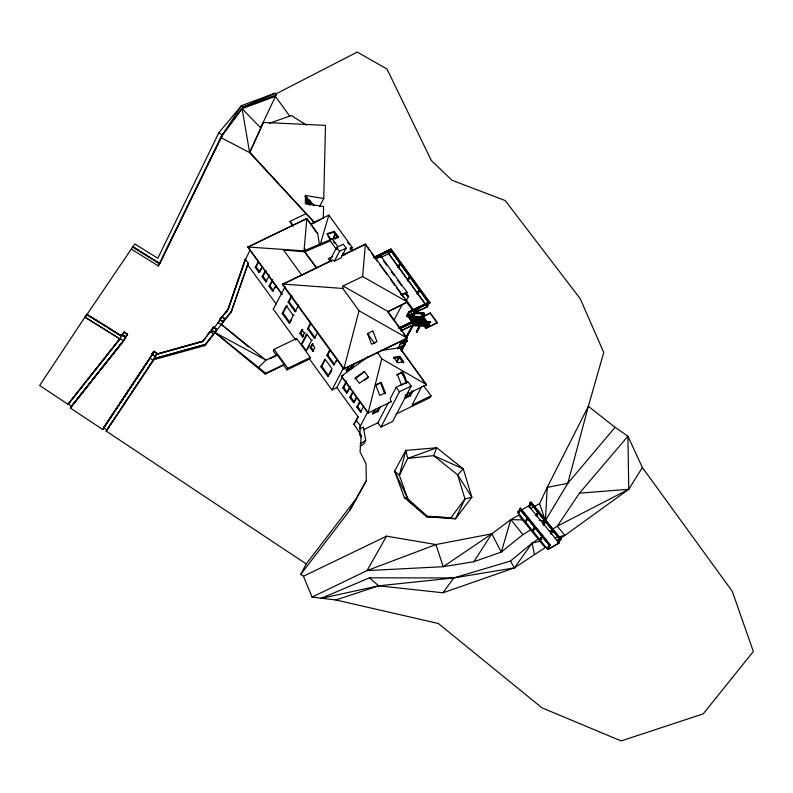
<?xml version="1.0" encoding="UTF-8"?>
<svg xmlns="http://www.w3.org/2000/svg" width="793" height="793" viewBox="0 0 793 793"><rect width="100%" height="100%" fill="white"/><g stroke="black" fill="none" stroke-linecap="round" stroke-linejoin="round"><path stroke-width="1.19" d="M314.068 222.318L249.636 152.633L263.385 122.439L325.487 125.353L323.762 198.498L305.533 195.484L305.335 203.573L323.574 206.586L323.286 218.491M306.534 203.94L306.693 197.011L304.889 196.714L305.533 195.484M307.436 204.019L307.565 198.25L306.167 198.022M308.239 204.029L308.844 199.558L307.04 199.261L307.565 198.25M308.735 204.178L308.844 199.558M310.013 205.486L310.122 200.867L308.318 200.57M311.342 204.475L311.391 202.165L309.597 201.868L310.122 200.867M304.661 250.608L304.78 248.15M542.343 522.528L545.406 520.614L547.229 487.388L588.356 406.284L603.741 352.498L580.268 298.812L505.21 200.56L451.96 180.249L431.323 160.483L386.964 68.991L357.246 52.08L275.33 94.218M359.735 435.357L360.418 425.91L356.335 420.29L358.119 416.9L336.837 387.589L342.229 377.28M358.119 416.9L353.916 424.086L361.251 435.496L360.062 451.901L365.989 463.667L366.307 480.727L349.654 510.514L300.725 574.439L303.451 576.243L312.065 597.099L335.885 599.974L438.321 623.486L541.976 707.842L621.177 740.92L703.203 713.878L753.35 651.499L732.246 591.3L642.37 467.513L627.917 436.2L615.051 427.338L588.356 406.284L567.818 483.294L545.406 520.614L539.23 520.426M331.613 261.759L330.185 259.797L336.678 247.376L343.28 244.194L346.144 248.13L341.01 257.933L334.408 261.115L332.644 259.906L282.377 284.459L343.805 369.082L407.275 338.145L359.041 310.777L342.834 288.464L343.042 285.986L362.609 276.549L407.433 301.984L387.648 311.837L407.433 301.984L365.404 244.095L341.426 255.663M362.609 276.549L365.404 244.095L369.528 250.509M368.22 356.791L341.357 376.16L368.111 413.004L381.74 358.823L377.716 352.726M359.041 310.777L343.805 369.082M320.055 245.156L328.837 215.161L352.27 247.436L349.931 249.121M519.474 514.786L519.93 516.739L544.385 546.724L545.881 547.16L547.844 549.569L517.621 512.169L519.474 514.786L510.841 519.584L501.315 552.057L473.847 561.712L443.228 566.698L367.02 570.603L312.065 597.099M227.333 311.034L245.245 259.42M245.394 259.628L228.225 309.329L220.642 318.608L221.753 316.922L224.816 319.054L223.983 320.64L231.645 310.935L248.318 263.286L245.354 259.212L228.146 309.022L220.642 318.608M300.725 574.439L306.217 563.922L106.143 431.075L153.624 359.784L204.653 345.609L230.922 312.323L247.594 264.674L276.073 303.888M275.072 93.187L242.926 107.095L242.093 108.691L260.61 127.752L276.232 94.793L275.072 93.187L241.488 105.647L220.801 137.506L249.636 152.633L263.385 122.439M529.387 506.846L530.755 508.531L539.567 503.644L547.229 487.388L567.818 483.294L615.051 427.338M276.232 94.793L242.926 107.095L241.488 105.647L218.759 132.867L157.827 258.27L134.77 243.957L132.758 246.99L159.75 263.752L132.867 246.782L85.733 316.328L86.625 314.623L100.116 323.009M131.579 249.289L158.372 265.933L220.801 137.506L242.093 108.691L275.399 96.389L289.723 116.115M158.372 265.933L222.367 134.949L218.759 132.867M159.75 263.752L222.367 134.949M122.142 336.202L86.833 314.276L120.992 335.776M67.98 404.152L119.822 338.78L68.099 404.38L39.65 385.487L86.833 314.276M109.603 419.249L102.753 429.538L70.369 408.038L90.352 382.295M71.261 406.333L123.47 340.841L120.239 338.591L122.4 334.448M122.013 334.676L125.413 337.045L122.013 334.676L124.134 331.95L127.544 334.359L124.134 331.95M120.001 338.968L84.93 317.101L120.001 338.968L85.634 382.285M91.879 380.372L123.183 340.931L127.267 334.378L124.085 332.406L122.895 333.912M71.429 406.452L123.47 340.841M127.267 334.378L124.214 340.227L70.369 408.038M102.753 429.538L149.837 358.049L153.267 360.438L156.955 353.638L154.189 358.644L205.506 344.39L154.229 358.614M106.143 431.075L153.089 360.329M106.758 429.905L103.576 427.516M103.467 427.724L149.837 358.049M157.331 353.391L155.339 356.434L151.8 354.253L153.802 351.21L157.222 353.599L153.802 351.21M155.359 352.657L153.773 351.676L149.728 358.258M152.226 354.62L153.773 351.676M153.624 359.784L154.318 358.446M155.339 356.434L151.909 354.045M282.011 294.411L247.862 247.019L306.871 218.561L317.696 233.459L319.529 245.146M250.063 250.211L244.502 261.323M157.46 353.995L202.721 341.248L156.38 354.114M210.611 331.652L213.466 327.43L216.529 329.561C212.237 340.524 211.9 324.208 207.042 336.182M211.285 329.858L214.685 332.227L211.285 329.858L213.505 326.964L216.806 329.541L213.505 326.964M212.544 329.184L213.466 327.43M204.653 345.609L213.674 333.784M247.872 264.138L248.318 263.286M219.572 319.351L222.972 321.72L219.572 319.351L221.802 316.457L225.093 319.034L221.802 316.457M216.529 329.561L214.972 332.535L265.209 374.118L283.636 365.236L284.082 364.384L277.084 354.758L265.942 360.131L258.587 367.417L214.972 332.535L265.942 360.131L221.356 324.436L218.016 322.84L221.753 316.922M230.922 312.323L231.645 310.935M261.412 269.085L258.994 272.425L255.267 267.291L258.31 261.472M255.267 267.291L256.169 266.854L258.696 262.007M258.994 272.425L262.037 266.607M266.081 270.512L263.038 276.331L266.775 281.465L265.873 281.902L262.146 276.757L265.189 270.948M265.873 281.902L269.422 275.112M275.795 285.559L272.752 291.368L269.025 286.233L272.574 279.453M269.025 286.233L269.917 285.797L272.455 280.95M313.423 205.793L313.949 204.782L312.145 204.485L312.67 203.474L310.866 203.177M275.171 288.028L276.182 286.095M319.45 206.745L323.762 198.498M273.228 309.349L285.173 286.511M315.168 231.269L315.445 230.733L307.486 219.77M328.451 215.904L328.837 215.161L310.499 224.003M282.199 313.483L286.253 305.721L293.251 315.356L289.197 323.118L282.199 313.483L283.101 313.047L287.155 305.295M292.082 295.868L289.039 301.677L296.037 311.312L295.135 311.748L288.146 302.113L291.18 296.295M283.636 365.236L287.016 369.895L309.508 359.041L310.341 357.455L296.592 338.502L274.091 349.356L273.258 350.952L276.638 355.601L277.084 354.758M316.774 267.875L304.016 250.856L306.871 218.561L247.753 247.228M331.91 239.585L332.297 238.842L337.897 246.544M335.013 239.357L333.566 237.365L335.568 233.538M295.135 311.748L298.683 304.958M335.806 234.143L333.566 237.365M289.197 323.118L291.616 319.777M265.209 374.118L265.655 373.275L284.082 364.384M334.408 261.115L339.543 251.312L346.144 248.13M296.037 339.563L296.592 338.502M299.913 333.486L301.855 329.769L302.757 329.343L300.805 333.06L299.913 333.486L302.48 337.025L303.372 336.589L300.805 333.06M302.48 337.025L304.423 333.308L305.315 332.872M310.925 323.485L308.388 328.332L315.386 337.967L314.484 338.403L307.496 328.768L310.539 322.949M287.016 369.895L287.849 368.299L310.341 357.455M301.439 343.993L306.713 333.903L311.49 340.484L306.217 350.575L301.439 343.993L302.331 343.567L307.079 334.477M307.644 349.138L309.756 345.104M314.484 338.403L317.527 332.584M312.64 344.559L311.183 347.344L313.75 350.883L312.848 351.309L310.291 347.78L312.234 344.063L313.126 343.627M312.848 351.309L314.791 347.592L312.234 344.063M377.309 258.429L379.381 255.277L379.788 255.842L378.796 257.755M320.907 366.782L324.961 359.031L331.95 368.666L327.896 376.417L320.907 366.782L321.799 366.356L325.348 359.566M336.876 359.239L333.843 365.048L326.845 355.423L329.888 349.604M326.845 355.423L327.737 354.986L330.275 350.139M401.199 295.006L405.947 293.608L407.255 292.508L380.908 256.218L379.599 257.319M389.72 251.004L388.223 253.879L389.204 254.166L391.207 250.34L379.788 255.842M409.634 315.317L408.831 316.863L410.457 316.07L416.285 324.099L414.66 324.882L415.096 324.04L409.267 316.01L407.483 316.873L407.919 316.02L416.811 311.738L416.394 311.173L418.397 307.357L409.267 311.758L409.337 312.918L430.044 302.688L391.058 248.982L374.306 257.299M380.64 257.537L388.709 253.76L390.275 250.776M388.629 254.444L390.8 250.301L428.507 302.242L426.347 306.376L426.753 306.941L417.376 311.461L416.394 311.173M329.809 374.048L331.831 370.172M336.252 361.707L337.273 359.774M309.508 359.041L331.95 389.948L343.795 367.288M400.762 263.504L398.195 267.608L397.779 267.043L400.356 262.939M397.779 267.043L399.85 263.9M398.195 267.608L400.187 263.782L409.396 276.47L407.404 280.286L407.81 280.851L410.377 276.747M346.026 370.014L346.67 370.896L349.198 366.049M347.066 369.508L351.24 367.496L352.766 364.592M346.67 370.896L351.884 368.378L354.421 363.531M349.465 388.699L347.443 392.575L346.541 393.011L342.814 387.866L346.363 381.086M342.814 387.866L343.706 387.44L346.244 382.593M346.541 393.011L350.09 386.221M407.404 280.286L409.475 277.144M407.81 280.851L409.812 277.025L419.021 289.713L417.019 293.539L417.425 294.094L419.497 290.952M354.431 402.21L353.539 402.636L349.802 397.501L352.845 391.683M349.802 397.501L350.704 397.065L353.242 392.228M393.933 320.412L402.2 304.581M406.442 293.44L408.593 296.413L407.235 299.011L405.025 300.081M353.539 402.636L356.572 396.827M354.937 401.238L356.463 398.334M360.23 401.853L357.693 406.7L361.43 411.845L360.528 412.271L356.8 407.136L359.844 401.317M417.019 293.539L419.091 290.397M417.425 294.094L419.428 290.278L428.755 303.114L426.753 306.941M409.674 312.313L407.106 316.417L406.7 315.852L408.871 311.708L428.507 302.242M406.7 315.852L409.267 311.758M407.106 316.417L409.109 312.591M413.639 313.453L412.469 315.683L410.011 316.922L410.457 316.07M410.001 317.012L411.577 313.998M360.528 412.271L363.571 406.462M412.36 316.595L413.53 314.365L413.936 314.93L412.826 317.051L412.36 316.595L412.935 316.318M412.39 317.051L414.105 314.087M412.826 316.199L411.2 316.982L412.737 313.879L413.609 315.089L414.521 312.957L406.531 301.945M413.222 316.724L412.449 317.319M414.947 313.433L415.463 312.511M413.401 316.774L415.066 313.592L414.461 312.69M413.569 317.111L414.015 316.258L419.844 324.287L419.398 325.14L421.737 321.334L418.357 321.155M417.376 311.461L419.378 307.634L418.972 307.079L428.914 302.282L429.32 302.847L427.239 306.832L416.246 312.125L414.055 313.859M416.811 311.738L418.803 307.912M397.759 348.96L402.061 340.722M399.821 347.8L426.465 384.863L399.821 347.8L380.799 350.466M423.403 324.486L421.767 325.269L422.213 324.416L416.384 316.387L415.938 317.24L417.574 316.457L423.403 324.486L422.956 325.328L424.592 324.545L418.763 316.516L417.128 317.299L417.574 316.457M406.492 336.391L413.312 324.168L413.718 324.733L406.898 336.956L406.492 336.391L412.172 326.339M401.218 330.641L413.232 324.843L412.816 324.287L414.323 321.413M412.816 324.287L414.452 321.988M415.383 321.532L430.678 322.245L415.829 321.443L415.552 319.866L416.028 321.066L399.979 328.808M359.497 427.665L367.565 412.241M406.898 336.956L413.143 325.001L412.737 324.446M413.232 324.843L415.225 321.026L416.028 321.066M413.391 324.01L413.797 324.575L415.8 320.749M407.919 316.02L413.956 324.615L407.84 316.179L414.521 312.957M400.852 349.852L403.122 345.5M401.417 349.574L403.687 345.223M404.341 343.984L406.343 340.157L406.75 340.722L404.747 344.549M418.763 316.516L418.317 317.369L419.943 316.585L425.772 324.605L425.326 325.457L426.961 324.674L421.133 316.645L419.497 317.428L419.943 316.585M401.258 350.407L404.261 344.142M397.739 348.048L404.182 344.816L406.75 340.722M401.258 351.22L405.243 344.311L402.438 340.455M399.494 344.648L407.305 340.881L406.075 338.641M398.899 357.197L396.361 362.044L397.263 361.608L399.85 356.374L403.815 361.836L397.62 362.698L393.655 357.246L399.85 356.374M416.285 324.099L415.839 324.952L417.475 324.168L411.646 316.139M421.133 316.645L420.686 317.497L421.42 317.141M420.766 317.438L422.847 313.443L423.254 314.008L421.539 317.299L430.302 313.047L437.29 322.682L425.93 328.312L423.839 325.427M417.475 324.168L417.029 325.011L418.654 324.228L412.469 315.683M426.347 306.376L428.914 302.282M421.301 317.23L423.264 313.473L424.225 314.058L423.799 312.769L415.245 312.313M423.799 312.769L424.225 314.058M423.67 314.028L421.995 316.863L428.141 324.733L427.705 325.586L429.33 324.803L423.502 316.774L421.876 317.557M418.654 324.228L418.218 325.08L419.844 324.287M360.359 437.191L361.251 435.496M423.056 317.626L423.502 316.774M378.935 407.612L377.418 410.526L372.204 413.044L372.839 413.926L375.376 409.079M421.737 321.334L422.56 321.918L416.761 332.198L416.355 331.643L419.358 325.893L426.584 326.429L428.279 322.81M415.096 324.04L412.895 325.695L419.467 326.052L420.131 324.783M416.355 331.643L419.775 325.913M420.012 324.624L421.628 322.354M416.761 332.198L422.144 321.899M416.384 316.387L414.759 317.18L415.205 316.328L421.033 324.357L420.587 325.209L422.213 324.416M385.329 392.783L379.778 395.459L375.813 385.21L381.354 382.533L385.329 392.783L384.734 393.913L380.402 382.652L375.961 384.793M372.839 413.926L378.063 411.408L380.59 406.561M423.026 316.714L430.302 313.047M424.592 324.545L424.146 325.398L425.772 324.605M359.546 428.954L363.412 427.09L365.692 440.274L363.809 443.882L360.111 446.409M426.961 324.674L426.515 325.526L427.249 325.17M430.46 322.652L429.271 321.74L429.677 322.295L427.219 326.994L426.654 327.271L426.584 326.429M427.13 325.011L428.745 322.731M425.93 328.312L437.29 322.682M428.141 324.733L427.001 326.458L429.33 324.803M426.654 327.271L429.677 322.295M429.826 321.77L415.195 320.56M388.719 402.101L377.884 422.808L380.977 427.07L392.713 421.4L411.18 386.082L407.919 381.592L396.183 387.252L390.215 398.661L391.256 401.843M380.977 427.07L399.444 391.742L411.18 386.082M411.884 390.999L409.862 394.874L404.638 397.392L405.282 398.274L408.326 392.466M349.654 510.514L366.307 480.727M405.282 398.274L410.496 395.757L413.034 390.909M421.45 387.053L412.063 405.015L431.055 395.856L423.789 385.854M431.055 395.856L430.133 397.61L396.084 414.035M519.455 508.858L520.396 508.214L550.392 545.247L549.539 545.733L519.455 508.858L520.396 508.214M520.723 509.156L518.325 513.021L520.723 509.156L520.287 508.61L517.879 512.486L519.821 509.502M530.101 502.782L531.032 502.138L561.028 539.171L560.175 539.666L530.101 502.782L531.032 502.138M528.693 506.003L559.144 542.977L547.844 549.569M528.515 506.41L530.923 502.544L531.369 503.089L529.506 506.648L528.515 506.41L530.923 502.544M528.961 506.955L531.369 503.089M528.069 518.166L525.67 522.032L528.069 518.166L527.632 517.621L525.224 521.487L527.167 518.513M535.86 515.42L538.269 511.544L538.715 512.09L536.851 515.648L535.86 515.42L538.269 511.544M536.306 515.956L538.715 512.09M534.978 526.621L532.569 530.497L534.978 526.621L535.414 527.167L533.015 531.032L534.948 528.059M543.205 524.421L545.614 520.555L546.06 521.1L543.651 524.966L543.205 524.421L545.148 521.447M543.651 524.966L546.06 521.1M542.323 535.632L539.914 539.498L542.323 535.632L542.759 536.177L540.36 540.043L542.759 536.177M550.55 533.431L552.959 529.555L553.405 530.101L550.996 533.967L550.55 533.431L552.493 530.448M550.996 533.967L553.405 530.101M549.668 544.632L547.259 548.508L549.668 544.632L550.104 545.178L547.705 549.043L549.569 545.485M549.539 545.733L550.471 545.088M557.895 542.432L560.304 538.566L560.75 539.111L558.887 542.67L557.895 542.432L560.304 538.566M558.341 542.977L560.205 539.418L561.107 539.012M560.175 539.666L530.18 502.623M531.102 529.536L522.924 534.631L501.315 552.057L491.789 533.828L443.228 566.698L435.962 544.553L386.578 536.157L367.02 570.603L435.962 544.553L491.789 533.828L510.841 519.584L523.182 519.95M353.936 424.404L356.335 420.29M558.282 542.273L556.775 540.43L564.913 535.394L628.76 489.281L642.37 467.513M473.847 561.712L491.789 533.828M151.8 354.253L153.693 351.428M103.645 427.833L149.223 359.388M110.98 417.187L114.4 412.043M115.768 409.991L119.198 404.846M120.566 402.785L139.756 373.979M141.124 371.917L144.554 366.772M145.922 364.721L151.602 355.819M106.936 430.014L153.376 360.23M554.376 537.872L564.913 535.394L557.281 526.165L628.76 489.281L627.917 436.2L579.465 493.167L557.281 526.165L549.232 531.578M545.881 547.16L514.419 567.877L453.794 577.928L369.469 577.829L320.977 598.408L378.697 585.829L442.97 592.777L514.419 567.877L532.133 543.086L538.169 539.022M442.97 592.777L453.794 577.928L510.484 561.028L532.133 543.086L540.33 541.163M222.189 134.85L242.926 107.095M306.217 563.922L355.155 500.006M202.612 341.466L210.551 331.325M205.605 337.996L202.75 341.614L157.549 354.164M210.125 332.842L211.632 330.939M213.763 328.243L220.167 320.114M225.182 313.76L226.62 311.936M224.816 319.054L221.356 324.436L248.596 346.987M214.685 332.227L216.915 329.333M222.972 321.72L225.202 318.826M205.427 344.568L213.961 333.684M68.099 404.38L84.167 384.099M125.413 337.045L127.663 334.15M333.635 232.26L334.368 231.368L338.442 236.988L337.719 237.88L333.635 232.26L327.281 234.232M330.294 240.18L330.998 239.327L338.442 236.988M354.758 378.965L364.592 371.858L364.304 371.431L355.343 377.845L359.308 383.306L368.269 376.893M364.621 380.164L368.557 377.319L364.304 371.431M360.151 444.06L365.692 440.274M517.512 512.387L528.812 505.795M547.953 549.361L559.144 542.977M293.331 226.104L289.921 221.416L305.89 213.713M311.193 224.231L320.897 219.542M335.726 238.326L337.877 237.285M262.146 276.757L263.038 276.331M282.377 284.459L331.375 260.828M343.379 255.039L364.096 245.047M373.364 257.507L391.058 248.982M390.225 250.053L390.79 249.775M375.228 257.804L390.8 250.301M375.158 258.082L379.223 256.119L378.816 255.554M288.146 302.113L289.039 301.677M293.251 315.356L294.144 314.93M409.396 276.47L409.971 276.192M307.496 328.768L308.388 328.332M269.957 358.832L275.528 356.136M311.49 340.484L312.392 340.058M408.593 296.413L408.028 296.681L405.54 293.866M310.291 347.78L311.183 347.344M428.755 303.114L429.32 302.847M430.044 302.688L409.505 312.591L408.871 311.708M414.937 311.788L415.72 311.411L416.246 312.125M368.101 334.557L368.953 334.368M414.164 314.018L415.889 313.195L424.443 313.651M412.657 317.002L414.015 316.258M398.601 328.044L415.552 319.866M398.998 328.084L414.818 320.461M400.148 328.49L416.196 320.749M373.929 342.586L374.663 342.239M401.129 330.8L413.143 325.001M426.247 326.706L426.882 326.29L427.219 326.994M327.896 376.417L328.798 375.991L321.799 366.356M400.634 342.665L405.937 340.118L403.766 344.261L404.182 344.816M402.586 341.961L405.768 340.435L406.175 340.99M399.662 344.331L407.473 340.564M341.357 376.16L343.31 375.218M331.95 389.948L336.837 387.589M397.491 374.742L403.032 372.076L407.007 382.325L401.466 385.001L397.491 374.742L396.54 374.861L402.081 372.195L406.412 383.455M356.8 407.136L357.693 406.7M368.111 413.004L391.365 401.635M405.124 395.152L426.575 384.645L381.74 358.823M363.7 429.647L377.884 422.808M303.451 576.243L386.578 536.157M302.212 275.746L283.517 250.003L304.601 251.837L330.255 240.903L336.629 249.686M332.723 256.674L328.282 258.558L330.354 261.412M332.297 238.842L304.016 250.856L247.862 247.019L282.12 294.203M269.471 123.292L291.269 115.51L306.613 125.106M335.885 599.974L378.697 585.829L453.794 577.928M334.368 231.368L326.914 233.707L330.998 239.327M352.27 247.436L350.308 248.05L352.389 250.925M375.089 257.933L380.908 256.218M400.306 294.55L407.255 292.508M393.645 358.238L399.256 357.504L403.221 362.966M579.465 493.167L628.76 489.281M415.106 313.572L423.254 314.008M422.154 321.353L425.504 321.532M342.834 288.464L282.595 284.043L344.023 368.656L407.275 338.145L387.866 311.411L343.042 285.986M152.068 354.223L155.259 356.186M132.857 246.851L159.651 263.494M102.198 324.297L105.31 326.23M107.392 327.519L120.883 335.905M68.089 403.944L71.548 406.234M122.291 334.656L125.353 336.797M258.587 367.417L265.655 373.275M369.469 577.829L378.697 585.829M316.01 231.992L317.696 233.459M249.805 152.315L314.781 222.863M530.953 502.296L561.028 539.171M520.307 508.372L550.392 545.247M519.544 508.7L549.618 545.574M518.424 512.169L518.87 512.714M525.769 521.179L526.215 521.725M533.114 530.18L533.56 530.725M540.459 539.19L540.905 539.736M510.841 519.584L522.924 534.631M289.921 221.416L292.895 225.381M391.613 250.291L429.875 303.005M390.632 250.618L399.781 263.217M389.204 254.166L398.354 266.765M398.76 267.33L407.969 280.018M408.375 280.573L417.584 293.261M418 293.826L426.912 306.108M388.709 253.76L427.239 306.832M430.193 313.255L437.181 322.89M430.034 321.363L430.678 322.245M383.425 260.778L386.984 265.675M391.256 271.563L394.101 275.488M397.67 280.385L401.228 285.292M405.947 293.608L405.362 292.805L408.028 296.681M405.966 299.506L415.889 313.195M423.948 325.209L426.049 328.104M371.709 253.502L377.498 261.492M379.678 264.485L386.925 274.457M390.543 279.453L394.894 285.44M396.341 287.433L403.587 297.415M405.035 299.407L407.205 302.401M407.275 315.584L407.681 316.139M416.92 331.365L417.326 331.92M347.621 242.311L349.039 244.264M351.259 247.743L353.361 250.628M407.057 336.123L407.463 336.678M388.362 312.829L395.558 322.731M396.996 324.714L402.021 331.643M403.459 333.625L407.057 338.571M405.907 338.958L407.305 340.881M342.794 253.284L344.192 255.217M333.308 241.508L334.705 243.431M336.678 247.376L339.543 251.312M327.985 236.155L330.84 240.091M402.358 340.613L404.46 343.508M400.693 372.026L404.945 377.884M367.655 333.873L374.742 343.627M409.862 394.874L410.496 395.757M304.601 251.837L316.645 268.43M396.183 387.252L399.444 391.742M351.24 367.496L351.884 368.378M377.418 410.526L378.063 411.408M327.737 354.986L334.735 364.621M341.466 375.951L368.22 412.796M256.169 266.854L259.896 271.989M269.917 285.797L273.654 290.942M301.855 329.769L304.423 333.308M343.706 387.44L347.443 392.575M350.704 397.065L353.807 401.347M283.101 313.047L290.089 322.682M273.317 309.191L295.759 340.098M274.091 349.356L287.849 368.299M405.818 293.539L407.156 295.482M510.484 561.028L514.419 567.877M539.567 503.644L545.406 520.614M532.133 543.086L534.363 554.287M242.093 108.691L249.636 152.633M405.847 450.404L399.385 475.354L407.83 498.847L427.08 516.184L450.84 517.849L455.509 518.8L471.875 497.251L463.281 468.881L436.755 447.767L405.847 450.404L394.607 471.062L404.271 497.34L426.555 516.778L455.509 518.8L464.966 498.906L457.64 474.819L433.662 455.648L407.681 458.413L399.385 475.354L394.607 471.062L407.83 498.847L404.271 497.34L427.08 516.184L426.555 516.778L450.84 517.849L464.966 498.906L471.875 497.251L457.64 474.819L463.281 468.881L433.662 455.648L436.755 447.767L407.681 458.413L405.847 450.404M372.829 330.998L367.446 333.595L371.61 344.261L376.982 341.664L372.829 330.998"/></g></svg>
